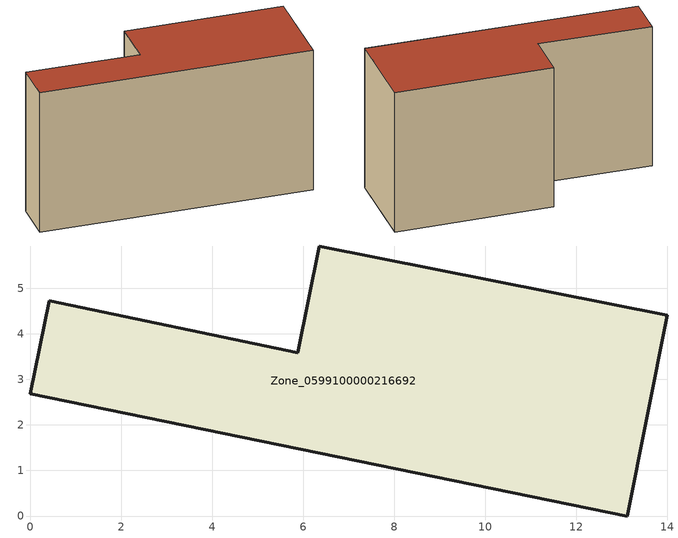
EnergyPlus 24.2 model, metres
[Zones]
Zone_0599100000216692
 floor ground (C_G): 13.12,0 0,2.68 0.42,4.73 5.88,3.58 6.35,5.93 14,4.41 z0
 wall outside (C_F): 5.88,3.58 0.42,4.73 0,2.68 13.12,0 14,4.41 6.35,5.93 5.88,3.58 z0:7.42
 roof outside (C_R): 14,4.41 6.35,5.93 5.88,3.58 0.42,4.73 0,2.68 13.12,0 z7.42
[BUILDING]
Pand.0599100000216692: North Axis=0; Terrain=City; Loads Convergence Tolerance Value=0.04; Temperature Convergence Tolerance Value=0.4; Solar Distribution=FullExterior; Maximum Number of Warmup Days=25; Minimum Number of Warmup Days=1
[Site:Location]
Rotterdam.The.Hague.AP_ZH_NLD Design_Conditions: Latitude=51.96; Longitude=4.45; Time Zone=1; Elevation=-4.5
[SITE:GROUNDTEMPERATURE:BUILDINGSURFACE]
18, 18, 18, 18, 18, 18, 18, 18, 18, 18, 18, 18
[MATERIAL] Thermal Absorptance=0.9; Solar Absorptance=0.7; Visible Absorptance=0.7
Name | Roughness | Thickness | Conductivity | Density | Specific Heat
G.TI.1946 | MediumSmooth | 0.15 | 1 | 540 | 1210
F.TI.1946 | Rough | 0.3 | 0.857143 | 1920 | 840
R.TI.1946 | MediumRough | 0.2 | 0.1 | 1500 | 1000
[CONSTRUCTION]
C_G: G.TI.1946
C_F: F.TI.1946
C_R: R.TI.1946
[ZONE]
Zone_0599100000216692: Type=1; Multiplier=1; Ceiling Height=Autocalculate; Volume=Autocalculate; Floor Area=autocalculate; Part of Total Floor Area=Yes
[ZONEINFILTRATION:DESIGNFLOWRATE]
Infil_Zone_0599100000216692: Zone or ZoneList or Space or SpaceList=Zone_0599100000216692; Schedule=AlwaysOn; Design Flow Rate Calculation Method=Flow/Area; Flow Rate per Floor Area=0.003; Constant Term Coefficient=1; Temperature Term Coefficient=0; Velocity Term Coefficient=0; Velocity Squared Term Coefficient=0
[HVACTEMPLATE:ZONE:IDEALLOADSAIRSYSTEM]
Zone_0599100000216692: Maximum Heating Supply Air Temperature=50; Minimum Cooling Supply Air Temperature=13; Maximum Heating Supply Air Humidity Ratio=0.0156; Minimum Cooling Supply Air Humidity Ratio=0.0077; Heating Limit=NoLimit; Cooling Limit=NoLimit; Dehumidification Control Type=ConstantSensibleHeatRatio; Cooling Sensible Heat Ratio=0.7; Dehumidification Setpoint=60; Humidification Control Type=None; Humidification Setpoint=30; Outdoor Air Method=None; Outdoor Air Flow Rate per Person=0.00944; Outdoor Air Flow Rate per Zone Floor Area=0; Outdoor Air Flow Rate per Zone=0; Demand Controlled Ventilation Type=None; Outdoor Air Economizer Type=NoEconomizer; Heat Recovery Type=None; Sensible Heat Recovery Effectiveness=0.7; Latent Heat Recovery Effectiveness=0.65
[ZONECONTROL:THERMOSTAT]
ThermostatControl_Zone_0599100000216692: Zone or ZoneList=Zone_0599100000216692; Control Type Schedule=DualSetpointControlType; Control 1=Thermostat_Zone_0599100000216692; Temperature Difference Between Cutout And Setpoint=0
[THERMOSTATSETPOINT:DUALSETPOINT]
Thermostat_Zone_0599100000216692: Heating Setpoint Temperature Schedule=HeatingSetpoint_Zone_0599100000216692; Cooling Setpoint Temperature Schedule=CoolingSetpoint_Zone_0599100000216692
[SCHEDULE:COMPACT]
HeatingSetpoint_Zone_0599100000216692: Through: 12/31, For: AllDays, Until: 24:00, 21
CoolingSetpoint_Zone_0599100000216692: Through: 12/31, For: AllDays, Until: 24:00, 24
DualSetpointControlType: Through: 12/31, For: AllDays, Until: 24:00, 4
AlwaysOn: Through: 12/31, For: AllDays, Until: 24:00, 1
